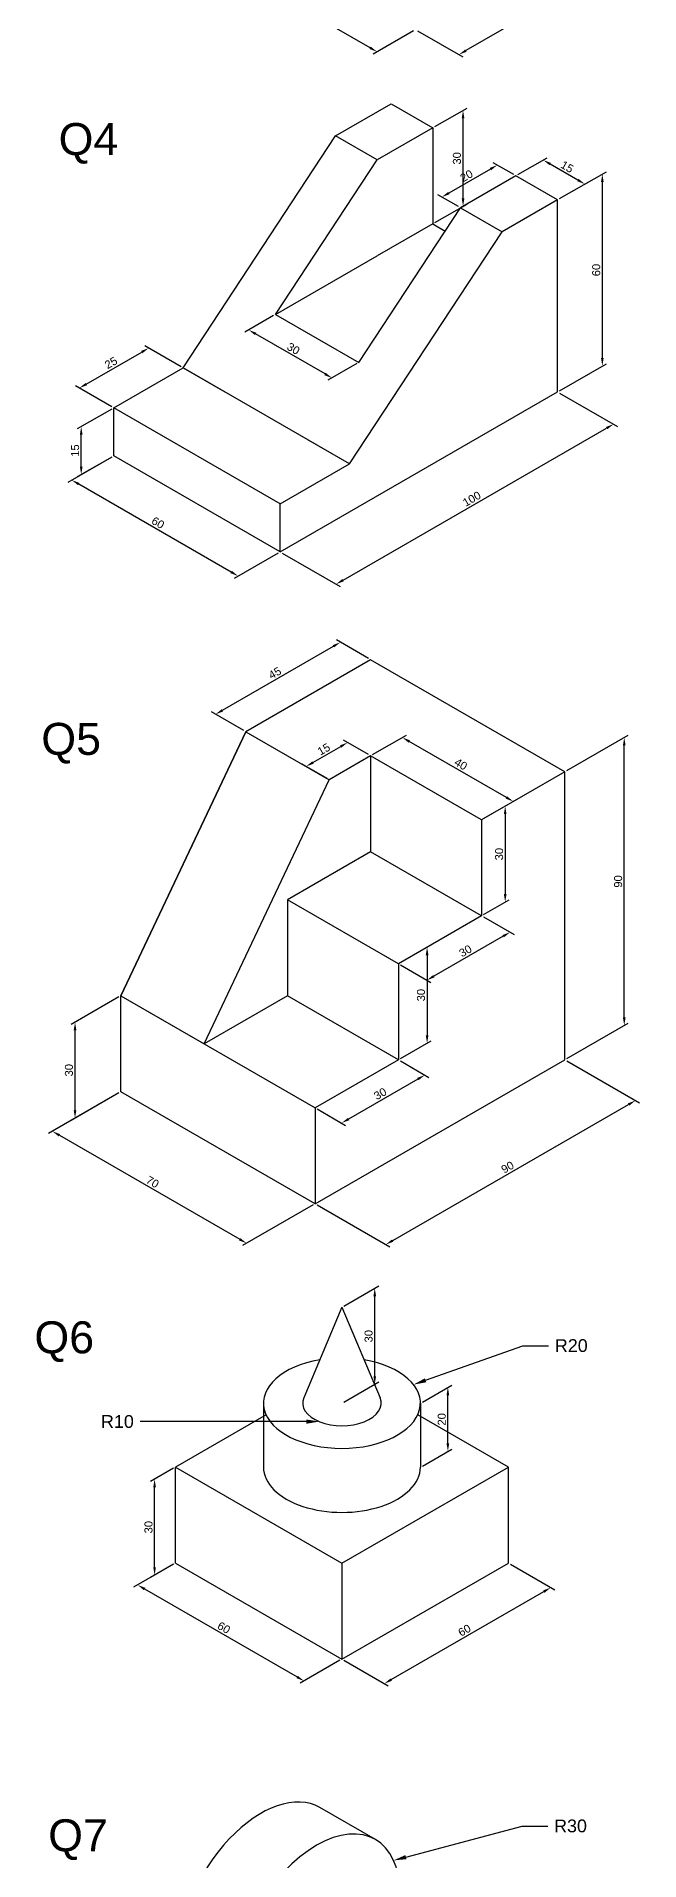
# Model space of a CAD drawing. Header units: millimetres. Extents: x 137 to 7220, y 7466 to 9893.
# Drawn here: x 3535 to 3723, y 8459 to 9029 of the extents above; entities that cross this region are included whole.
import ezdxf
from ezdxf import colors
from ezdxf.entities.mleader import LeaderData, LeaderLine
from ezdxf.math import Vec2, Vec3

# ---------------------------------------------------------------- set-up
doc = ezdxf.new("R2010")
doc.units = ezdxf.units.MM
doc.header["$PDMODE"] = 35
doc.header["$PDSIZE"] = 3
doc.layers.add('Dimensions', color=1, linetype='Continuous')
doc.layers.add('Text', color=7, linetype='Continuous')
doc.layers.add('Object', color=7, linetype='Continuous', lineweight=30)
doc.styles.get("Standard").update_dxf_attribs({"font": 'arial.ttf'})
doc.dimstyles.new('ISO-25', dxfattribs={"dimtxt": 2.5, "dimasz": 2.5, "dimexe": 1.25, "dimexo": 0.625, "dimtad": 1, "dimdec": 0, "dimtxsty": 'Standard', "dimcen": 2.5, "dimadec": 0, "dimazin": 0, "dimtfac": 1, "dimtdec": 0, "dimtmove": 0, "dimatfit": 3, "dimfxl": 1, "dimarcsym": 0})

# ---------------------------------------------------------------- blocks, each defined once
blk = doc.blocks.new('*D963')
at = {"layer": 'Defpoints', "color": 0, "transparency": 16777216}
for p in [(3705.23, 9061.2), (3653.27, 9031.2), (3666.83, 9023.37)]:
    blk.add_point(p, dxfattribs=at)
at = {"layer": 'Dimensions', "color": 0, "lineweight": -2, "transparency": 16777216}
for p, q in [((3705.86, 9060.84), (3720.04, 9052.65)), ((3716.62, 9052.12), (3668.99, 9024.62)), ((3653.89, 9030.84), (3668.08, 9022.65))]:
    blk.add_line(p, q, dxfattribs=at)
at = {"layer": 'Dimensions', "color": 0, "transparency": 16777216}
for points in [[(3716.41, 9052.48), (3716.83, 9051.76), (3718.79, 9053.37)], [(3668.78, 9024.98), (3669.2, 9024.26), (3666.83, 9023.37)]]:
    blk.add_solid(points, dxfattribs=at)
at = {"layer": 'Dimensions', "color": 0, "transparency": 16777216, "insert": (3691.86, 9040.02), "char_height": 2.5, "attachment_point": 5, "rotation": 30}
blk.add_mtext('60', dxfattribs=at)
blk = doc.blocks.new('*D964')
at = {"layer": 'Defpoints', "color": 0, "transparency": 16777216}
for p in [(3575.33, 9076.2), (3563.31, 9069.26), (3653.27, 9031.2)]:
    blk.add_point(p, dxfattribs=at)
at = {"layer": 'Dimensions', "color": 0, "lineweight": -2, "transparency": 16777216}
for p, q in [((3574.7, 9075.84), (3562.06, 9068.54)), ((3639.09, 9025.51), (3565.48, 9068.01)), ((3652.64, 9030.84), (3640.01, 9023.54))]:
    blk.add_line(p, q, dxfattribs=at)
at = {"layer": 'Dimensions', "color": 0, "transparency": 16777216}
for points in [[(3565.69, 9068.37), (3565.27, 9067.65), (3563.31, 9069.26)], [(3639.3, 9025.87), (3638.88, 9025.15), (3641.26, 9024.26)]]:
    blk.add_solid(points, dxfattribs=at)
at = {"layer": 'Dimensions', "color": 0, "transparency": 16777216, "insert": (3603.24, 9048.41), "char_height": 2.5, "attachment_point": 5, "rotation": 330}
blk.add_mtext('90', dxfattribs=at)
blk = doc.blocks.new('*D968')
at = {"layer": 'Defpoints', "color": 0, "transparency": 16777216}
for p in [(3697.61, 8917.99), (3715.09, 8907.9), (3611.01, 8867.99)]:
    blk.add_point(p, dxfattribs=at)
at = {"layer": 'Dimensions', "color": 0, "lineweight": -2, "transparency": 16777216}
for p, q in [((3698.23, 8917.63), (3716.34, 8907.18)), ((3630.65, 8859.15), (3712.92, 8906.65)), ((3611.63, 8867.63), (3629.73, 8857.18))]:
    blk.add_line(p, q, dxfattribs=at)
at = {"layer": 'Dimensions', "color": 0, "transparency": 16777216}
for points in [[(3712.71, 8907.02), (3713.13, 8906.29), (3715.09, 8907.9)], [(3630.44, 8859.52), (3630.86, 8858.79), (3628.48, 8857.9)]]:
    blk.add_solid(points, dxfattribs=at)
at = {"layer": 'Dimensions', "color": 0, "transparency": 16777216, "insert": (3670.83, 8884.55), "char_height": 2.5, "attachment_point": 5, "rotation": 30}
blk.add_mtext('100', dxfattribs=at)
blk = doc.blocks.new('*D969')
at = {"layer": 'Defpoints', "color": 0, "transparency": 16777216}
for p in [(3559.05, 8897.99), (3545.94, 8890.43), (3611.01, 8867.99)]:
    blk.add_point(p, dxfattribs=at)
at = {"layer": 'Dimensions', "color": 0, "lineweight": -2, "transparency": 16777216}
for p, q in [((3558.42, 8897.63), (3544.69, 8889.71)), ((3595.74, 8861.68), (3548.11, 8889.18)), ((3610.38, 8867.63), (3596.65, 8859.71))]:
    blk.add_line(p, q, dxfattribs=at)
at = {"layer": 'Dimensions', "color": 0, "transparency": 16777216}
for points in [[(3548.31, 8889.54), (3547.9, 8888.82), (3545.94, 8890.43)], [(3595.95, 8862.04), (3595.53, 8861.32), (3597.9, 8860.43)]]:
    blk.add_solid(points, dxfattribs=at)
at = {"layer": 'Dimensions', "color": 0, "transparency": 16777216, "insert": (3572.87, 8877.08), "char_height": 2.5, "attachment_point": 5, "rotation": 330}
blk.add_mtext('60', dxfattribs=at)
blk = doc.blocks.new('*D970')
at = {"layer": 'Defpoints', "color": 0, "transparency": 16777216}
for p in [(3559.05, 8912.99), (3548.9, 8907.14), (3559.05, 8897.99)]:
    blk.add_point(p, dxfattribs=at)
at = {"layer": 'Dimensions', "color": 0, "lineweight": -2, "transparency": 16777216}
for p, q in [((3558.42, 8912.63), (3547.65, 8906.42)), ((3548.9, 8894.64), (3548.9, 8904.64)), ((3558.42, 8897.63), (3547.65, 8891.42))]:
    blk.add_line(p, q, dxfattribs=at)
at = {"layer": 'Dimensions', "color": 0, "transparency": 16777216}
for points in [[(3548.49, 8904.64), (3549.32, 8904.64), (3548.9, 8907.14)], [(3548.49, 8894.64), (3549.32, 8894.64), (3548.9, 8892.14)]]:
    blk.add_solid(points, dxfattribs=at)
at = {"layer": 'Dimensions', "color": 0, "transparency": 16777216, "insert": (3547, 8899.64), "char_height": 2.5, "attachment_point": 5, "rotation": 90}
blk.add_mtext('15', dxfattribs=at)
blk = doc.blocks.new('*D971')
at = {"layer": 'Defpoints', "color": 0, "transparency": 16777216}
for p in [(3569.98, 8931.68), (3580.7, 8925.49), (3559.05, 8912.99)]:
    blk.add_point(p, dxfattribs=at)
at = {"layer": 'Dimensions', "color": 0, "lineweight": -2, "transparency": 16777216}
for p, q in [((3580.07, 8925.86), (3568.73, 8932.4)), ((3550.5, 8920.43), (3567.82, 8930.43)), ((3558.42, 8913.36), (3547.08, 8919.9))]:
    blk.add_line(p, q, dxfattribs=at)
at = {"layer": 'Dimensions', "color": 0, "transparency": 16777216}
for points in [[(3567.61, 8930.79), (3568.03, 8930.07), (3569.98, 8931.68)], [(3550.29, 8920.79), (3550.71, 8920.07), (3548.33, 8919.18)]]:
    blk.add_solid(points, dxfattribs=at)
at = {"layer": 'Dimensions', "color": 0, "transparency": 16777216, "insert": (3558.21, 8927.08), "char_height": 2.5, "attachment_point": 5, "rotation": 30}
blk.add_mtext('25', dxfattribs=at)
blk = doc.blocks.new('*D972')
at = {"layer": 'Defpoints', "color": 0, "transparency": 16777216}
for p in [(3711.58, 8986.06), (3697.61, 8977.99), (3697.61, 8917.99)]:
    blk.add_point(p, dxfattribs=at)
at = {"layer": 'Dimensions', "color": 0, "lineweight": -2, "transparency": 16777216}
for p, q in [((3698.23, 8978.36), (3712.83, 8986.78)), ((3711.58, 8928.56), (3711.58, 8983.56)), ((3698.23, 8918.36), (3712.83, 8926.78))]:
    blk.add_line(p, q, dxfattribs=at)
at = {"layer": 'Dimensions', "color": 0, "transparency": 16777216}
for points in [[(3711.16, 8983.56), (3711.99, 8983.56), (3711.58, 8986.06)], [(3711.16, 8928.56), (3711.99, 8928.56), (3711.58, 8926.06)]]:
    blk.add_solid(points, dxfattribs=at)
at = {"layer": 'Dimensions', "color": 0, "transparency": 16777216, "insert": (3709.68, 8956.06), "char_height": 2.5, "attachment_point": 5, "rotation": 90}
blk.add_mtext('60', dxfattribs=at)
blk = doc.blocks.new('*D973')
at = {"layer": 'Defpoints', "color": 0, "transparency": 16777216}
for p in [(3693.15, 8990.42), (3684.62, 8985.49), (3697.61, 8977.99)]:
    blk.add_point(p, dxfattribs=at)
at = {"layer": 'Dimensions', "color": 0, "lineweight": -2, "transparency": 16777216}
for p, q in [((3685.24, 8985.86), (3694.4, 8991.14)), ((3703.98, 8984.17), (3695.32, 8989.17)), ((3698.23, 8978.36), (3707.39, 8983.64))]:
    blk.add_line(p, q, dxfattribs=at)
at = {"layer": 'Dimensions', "color": 0, "transparency": 16777216}
for points in [[(3695.52, 8989.53), (3695.11, 8988.81), (3693.15, 8990.42)], [(3704.18, 8984.53), (3703.77, 8983.81), (3706.14, 8982.92)]]:
    blk.add_solid(points, dxfattribs=at)
at = {"layer": 'Dimensions', "color": 0, "transparency": 16777216, "insert": (3700.6, 8988.32), "char_height": 2.5, "attachment_point": 5, "rotation": 330}
blk.add_mtext('15', dxfattribs=at)
blk = doc.blocks.new('*D974')
at = {"layer": 'Defpoints', "color": 0, "transparency": 16777216}
for p in [(3684.62, 8985.49), (3661.48, 8978.85), (3667.3, 8975.49)]:
    blk.add_point(p, dxfattribs=at)
at = {"layer": 'Dimensions', "color": 0, "lineweight": -2, "transparency": 16777216}
for p, q in [((3683.99, 8985.86), (3677.55, 8989.57)), ((3676.64, 8987.6), (3663.65, 8980.1)), ((3666.67, 8975.86), (3660.23, 8979.57))]:
    blk.add_line(p, q, dxfattribs=at)
at = {"layer": 'Dimensions', "color": 0, "transparency": 16777216}
for points in [[(3676.43, 8987.96), (3676.85, 8987.24), (3678.8, 8988.85)], [(3663.44, 8980.46), (3663.86, 8979.74), (3661.48, 8978.85)]]:
    blk.add_solid(points, dxfattribs=at)
at = {"layer": 'Dimensions', "color": 0, "transparency": 16777216, "insert": (3669.19, 8985.5), "char_height": 2.5, "attachment_point": 5, "rotation": 30}
blk.add_mtext('20', dxfattribs=at)
blk = doc.blocks.new('*D975')
at = {"layer": 'Defpoints', "color": 0, "transparency": 16777216}
for p in [(3609.56, 8942.16), (3601.2, 8937.33), (3635.54, 8927.16)]:
    blk.add_point(p, dxfattribs=at)
at = {"layer": 'Dimensions', "color": 0, "lineweight": -2, "transparency": 16777216}
for p, q in [((3608.94, 8941.8), (3599.95, 8936.61)), ((3625.01, 8923.58), (3603.36, 8936.08)), ((3634.92, 8926.8), (3625.93, 8921.61))]:
    blk.add_line(p, q, dxfattribs=at)
at = {"layer": 'Dimensions', "color": 0, "transparency": 16777216}
for points in [[(3603.57, 8936.44), (3603.15, 8935.72), (3601.2, 8937.33)], [(3625.22, 8923.94), (3624.8, 8923.22), (3627.18, 8922.33)]]:
    blk.add_solid(points, dxfattribs=at)
at = {"layer": 'Dimensions', "color": 0, "transparency": 16777216, "insert": (3615.14, 8931.48), "char_height": 2.5, "attachment_point": 5, "rotation": 330}
blk.add_mtext('30', dxfattribs=at)
blk = doc.blocks.new('*D976')
at = {"layer": 'Defpoints', "color": 0, "transparency": 16777216}
for p in [(3668.1, 9005.96), (3658.64, 9000.49), (3658.64, 8970.49)]:
    blk.add_point(p, dxfattribs=at)
at = {"layer": 'Dimensions', "color": 0, "lineweight": -2, "transparency": 16777216}
for p, q in [((3659.26, 9000.86), (3669.35, 9006.68)), ((3668.1, 8978.46), (3668.1, 9003.46)), ((3659.26, 8970.86), (3669.35, 8976.68))]:
    blk.add_line(p, q, dxfattribs=at)
at = {"layer": 'Dimensions', "color": 0, "transparency": 16777216}
for points in [[(3667.68, 9003.46), (3668.51, 9003.46), (3668.1, 9005.96)], [(3667.68, 8978.46), (3668.51, 8978.46), (3668.1, 8975.96)]]:
    blk.add_solid(points, dxfattribs=at)
at = {"layer": 'Dimensions', "color": 0, "transparency": 16777216, "insert": (3666.19, 8990.96), "char_height": 2.5, "attachment_point": 5, "rotation": 90}
blk.add_mtext('30', dxfattribs=at)
blk = doc.blocks.new('*D977')
at = {"layer": 'Defpoints', "color": 0, "transparency": 16777216}
for p in [(3561.3, 8699.28), (3621.92, 8664.28), (3600.53, 8651.93)]:
    blk.add_point(p, dxfattribs=at)
at = {"layer": 'Dimensions', "color": 0, "lineweight": -2, "transparency": 16777216}
for p, q in [((3560.68, 8698.92), (3538.66, 8686.21)), ((3542.08, 8685.68), (3598.37, 8653.18)), ((3621.3, 8663.92), (3599.28, 8651.21))]:
    blk.add_line(p, q, dxfattribs=at)
at = {"layer": 'Dimensions', "color": 0, "transparency": 16777216}
for points in [[(3542.28, 8686.04), (3541.87, 8685.32), (3539.91, 8686.93)], [(3598.58, 8653.54), (3598.16, 8652.82), (3600.53, 8651.93)]]:
    blk.add_solid(points, dxfattribs=at)
at = {"layer": 'Dimensions', "color": 0, "transparency": 16777216, "insert": (3571.17, 8671.07), "char_height": 2.5, "attachment_point": 5, "rotation": 330}
blk.add_mtext('70', dxfattribs=at)
blk = doc.blocks.new('*D978')
at = {"layer": 'Defpoints', "color": 0, "transparency": 16777216}
for p in [(3561.3, 8729.28), (3546.98, 8721.01), (3561.3, 8699.28)]:
    blk.add_point(p, dxfattribs=at)
at = {"layer": 'Dimensions', "color": 0, "lineweight": -2, "transparency": 16777216}
for p, q in [((3560.68, 8728.92), (3545.73, 8720.29)), ((3546.98, 8693.51), (3546.98, 8718.51)), ((3560.68, 8698.92), (3545.73, 8690.29))]:
    blk.add_line(p, q, dxfattribs=at)
at = {"layer": 'Dimensions', "color": 0, "transparency": 16777216}
for points in [[(3546.56, 8718.51), (3547.39, 8718.51), (3546.98, 8721.01)], [(3546.56, 8693.51), (3547.39, 8693.51), (3546.98, 8691.01)]]:
    blk.add_solid(points, dxfattribs=at)
at = {"layer": 'Dimensions', "color": 0, "transparency": 16777216, "insert": (3545.08, 8706.01), "char_height": 2.5, "attachment_point": 5, "rotation": 90}
blk.add_mtext('30', dxfattribs=at)
blk = doc.blocks.new('*D979')
at = {"layer": 'Defpoints', "color": 0, "transparency": 16777216}
for p in [(3699.87, 8709.28), (3721.93, 8696.54), (3621.92, 8664.28)]:
    blk.add_point(p, dxfattribs=at)
at = {"layer": 'Dimensions', "color": 0, "lineweight": -2, "transparency": 16777216}
for p, q in [((3700.49, 8708.92), (3723.18, 8695.82)), ((3646.15, 8652.79), (3719.76, 8695.29)), ((3622.55, 8663.92), (3645.23, 8650.82))]:
    blk.add_line(p, q, dxfattribs=at)
at = {"layer": 'Dimensions', "color": 0, "transparency": 16777216}
for points in [[(3719.55, 8695.65), (3719.97, 8694.93), (3721.93, 8696.54)], [(3645.94, 8653.15), (3646.36, 8652.43), (3643.98, 8651.54)]]:
    blk.add_solid(points, dxfattribs=at)
at = {"layer": 'Dimensions', "color": 0, "transparency": 16777216, "insert": (3682, 8675.69), "char_height": 2.5, "attachment_point": 5, "rotation": 30}
blk.add_mtext('90', dxfattribs=at)
blk = doc.blocks.new('*D980')
at = {"layer": 'Defpoints', "color": 0, "transparency": 16777216}
for p in [(3718.42, 8809.99), (3699.87, 8799.28), (3699.87, 8709.28)]:
    blk.add_point(p, dxfattribs=at)
at = {"layer": 'Dimensions', "color": 0, "lineweight": -2, "transparency": 16777216}
for p, q in [((3700.49, 8799.64), (3719.67, 8810.71)), ((3718.42, 8722.49), (3718.42, 8807.49)), ((3700.49, 8709.64), (3719.67, 8720.71))]:
    blk.add_line(p, q, dxfattribs=at)
at = {"layer": 'Dimensions', "color": 0, "transparency": 16777216}
for points in [[(3718.01, 8807.49), (3718.84, 8807.49), (3718.42, 8809.99)], [(3718.01, 8722.49), (3718.84, 8722.49), (3718.42, 8719.99)]]:
    blk.add_solid(points, dxfattribs=at)
at = {"layer": 'Dimensions', "color": 0, "transparency": 16777216, "insert": (3716.52, 8764.99), "char_height": 2.5, "attachment_point": 5, "rotation": 90}
blk.add_mtext('90', dxfattribs=at)
blk = doc.blocks.new('*D981')
at = {"layer": 'Defpoints', "color": 0, "transparency": 16777216}
for p in [(3649.15, 8809.99), (3639.25, 8804.28), (3673.89, 8784.28)]:
    blk.add_point(p, dxfattribs=at)
at = {"layer": 'Dimensions', "color": 0, "lineweight": -2, "transparency": 16777216}
for p, q in [((3639.87, 8804.64), (3650.4, 8810.72)), ((3681.62, 8791.24), (3651.31, 8808.74)), ((3674.51, 8784.64), (3685.04, 8790.72))]:
    blk.add_line(p, q, dxfattribs=at)
at = {"layer": 'Dimensions', "color": 0, "transparency": 16777216}
for points in [[(3651.52, 8809.1), (3651.1, 8808.38), (3649.15, 8809.99)], [(3681.83, 8791.6), (3681.41, 8790.88), (3683.79, 8789.99)]]:
    blk.add_solid(points, dxfattribs=at)
at = {"layer": 'Dimensions', "color": 0, "transparency": 16777216, "insert": (3667.42, 8801.64), "char_height": 2.5, "attachment_point": 5, "rotation": 330}
blk.add_mtext('40', dxfattribs=at)
blk = doc.blocks.new('*D982')
at = {"layer": 'Defpoints', "color": 0, "transparency": 16777216}
for p in [(3673.89, 8784.28), (3681.26, 8758.53), (3673.89, 8754.28)]:
    blk.add_point(p, dxfattribs=at)
at = {"layer": 'Dimensions', "color": 0, "lineweight": -2, "transparency": 16777216}
for p, q in [((3674.51, 8784.64), (3682.51, 8789.26)), ((3681.26, 8786.03), (3681.26, 8761.03)), ((3674.51, 8754.64), (3682.51, 8759.26))]:
    blk.add_line(p, q, dxfattribs=at)
at = {"layer": 'Dimensions', "color": 0, "transparency": 16777216}
for points in [[(3680.84, 8786.03), (3681.67, 8786.03), (3681.26, 8788.53)], [(3680.84, 8761.03), (3681.67, 8761.03), (3681.26, 8758.53)]]:
    blk.add_solid(points, dxfattribs=at)
at = {"layer": 'Dimensions', "color": 0, "transparency": 16777216, "insert": (3679.36, 8773.53), "char_height": 2.5, "attachment_point": 5, "rotation": 90}
blk.add_mtext('30', dxfattribs=at)
blk = doc.blocks.new('*D983')
at = {"layer": 'Defpoints', "color": 0, "transparency": 16777216}
for p in [(3673.89, 8754.28), (3647.91, 8739.28), (3656.81, 8734.14)]:
    blk.add_point(p, dxfattribs=at)
at = {"layer": 'Dimensions', "color": 0, "lineweight": -2, "transparency": 16777216}
for p, q in [((3674.51, 8753.92), (3684.04, 8748.41)), ((3680.63, 8747.89), (3658.98, 8735.39)), ((3648.53, 8738.92), (3658.06, 8733.41))]:
    blk.add_line(p, q, dxfattribs=at)
at = {"layer": 'Dimensions', "color": 0, "transparency": 16777216}
for points in [[(3680.42, 8748.25), (3680.84, 8747.53), (3682.79, 8749.14)], [(3658.77, 8735.75), (3659.18, 8735.03), (3656.81, 8734.14)]]:
    blk.add_solid(points, dxfattribs=at)
at = {"layer": 'Dimensions', "color": 0, "transparency": 16777216, "insert": (3668.85, 8743.28), "char_height": 2.5, "attachment_point": 5, "rotation": 30}
blk.add_mtext('30', dxfattribs=at)
blk = doc.blocks.new('*D984')
at = {"layer": 'Defpoints', "color": 0, "transparency": 16777216}
for p in [(3647.91, 8739.28), (3656.88, 8714.46), (3647.91, 8709.28)]:
    blk.add_point(p, dxfattribs=at)
at = {"layer": 'Dimensions', "color": 0, "lineweight": -2, "transparency": 16777216}
for p, q in [((3648.53, 8739.64), (3658.13, 8745.18)), ((3656.88, 8741.96), (3656.88, 8716.96)), ((3648.53, 8709.64), (3658.13, 8715.18))]:
    blk.add_line(p, q, dxfattribs=at)
at = {"layer": 'Dimensions', "color": 0, "transparency": 16777216}
for points in [[(3656.46, 8741.96), (3657.3, 8741.96), (3656.88, 8744.46)], [(3656.46, 8716.96), (3657.3, 8716.96), (3656.88, 8714.46)]]:
    blk.add_solid(points, dxfattribs=at)
at = {"layer": 'Dimensions', "color": 0, "transparency": 16777216, "insert": (3654.98, 8729.46), "char_height": 2.5, "attachment_point": 5, "rotation": 90}
blk.add_mtext('30', dxfattribs=at)
blk = doc.blocks.new('*D985')
at = {"layer": 'Defpoints', "color": 0, "transparency": 16777216}
for p in [(3647.91, 8709.28), (3621.92, 8694.28), (3630.2, 8689.5)]:
    blk.add_point(p, dxfattribs=at)
at = {"layer": 'Dimensions', "color": 0, "lineweight": -2, "transparency": 16777216}
for p, q in [((3648.53, 8708.92), (3657.43, 8703.78)), ((3654.02, 8703.25), (3632.37, 8690.75)), ((3622.55, 8693.92), (3631.45, 8688.78))]:
    blk.add_line(p, q, dxfattribs=at)
at = {"layer": 'Dimensions', "color": 0, "transparency": 16777216}
for points in [[(3653.81, 8703.61), (3654.22, 8702.89), (3656.18, 8704.5)], [(3632.16, 8691.11), (3632.57, 8690.39), (3630.2, 8689.5)]]:
    blk.add_solid(points, dxfattribs=at)
at = {"layer": 'Dimensions', "color": 0, "transparency": 16777216, "insert": (3642.24, 8698.65), "char_height": 2.5, "attachment_point": 5, "rotation": 30}
blk.add_mtext('30', dxfattribs=at)
blk = doc.blocks.new('*D986')
at = {"layer": 'Defpoints', "color": 0, "transparency": 16777216}
for p in [(3632.08, 8808.42), (3639.25, 8804.28), (3626.26, 8796.78)]:
    blk.add_point(p, dxfattribs=at)
at = {"layer": 'Dimensions', "color": 0, "lineweight": -2, "transparency": 16777216}
for p, q in [((3621.25, 8802.17), (3629.91, 8807.17)), ((3638.62, 8804.64), (3630.83, 8809.14)), ((3625.63, 8797.14), (3617.84, 8801.64))]:
    blk.add_line(p, q, dxfattribs=at)
at = {"layer": 'Dimensions', "color": 0, "transparency": 16777216}
for points in [[(3629.71, 8807.53), (3630.12, 8806.8), (3632.08, 8808.42)], [(3621.05, 8802.53), (3621.46, 8801.8), (3619.09, 8800.92)]]:
    blk.add_solid(points, dxfattribs=at)
at = {"layer": 'Dimensions', "color": 0, "transparency": 16777216, "insert": (3624.63, 8806.31), "char_height": 2.5, "attachment_point": 5, "rotation": 30}
blk.add_mtext('15', dxfattribs=at)
blk = doc.blocks.new('*D987')
at = {"layer": 'Defpoints', "color": 0, "transparency": 16777216}
for p in [(3629.8, 8839.73), (3639.25, 8834.28), (3600.27, 8811.78)]:
    blk.add_point(p, dxfattribs=at)
at = {"layer": 'Dimensions', "color": 0, "lineweight": -2, "transparency": 16777216}
for p, q in [((3592.99, 8818.48), (3627.63, 8838.48)), ((3638.62, 8834.64), (3628.55, 8840.45)), ((3599.65, 8812.14), (3589.58, 8817.95))]:
    blk.add_line(p, q, dxfattribs=at)
at = {"layer": 'Dimensions', "color": 0, "transparency": 16777216}
for points in [[(3627.42, 8838.84), (3627.84, 8838.12), (3629.8, 8839.73)], [(3592.78, 8818.84), (3593.2, 8818.12), (3590.83, 8817.23)]]:
    blk.add_solid(points, dxfattribs=at)
at = {"layer": 'Dimensions', "color": 0, "transparency": 16777216, "insert": (3609.36, 8830.12), "char_height": 2.5, "attachment_point": 5, "rotation": 30}
blk.add_mtext('45', dxfattribs=at)
blk = doc.blocks.new('*D988')
at = {"layer": 'Defpoints', "color": 0, "transparency": 16777216}
for p in [(3682.25, 8551.97), (3695.49, 8544.33), (3630.29, 8521.97)]:
    blk.add_point(p, dxfattribs=at)
at = {"layer": 'Dimensions', "color": 0, "lineweight": -2, "transparency": 16777216}
for p, q in [((3682.88, 8551.61), (3696.74, 8543.61)), ((3645.69, 8515.58), (3693.32, 8543.08)), ((3630.92, 8521.61), (3644.77, 8513.61))]:
    blk.add_line(p, q, dxfattribs=at)
at = {"layer": 'Dimensions', "color": 0, "transparency": 16777216}
for points in [[(3693.11, 8543.45), (3693.53, 8542.72), (3695.49, 8544.33)], [(3645.48, 8515.95), (3645.9, 8515.22), (3643.52, 8514.33)]]:
    blk.add_solid(points, dxfattribs=at)
at = {"layer": 'Dimensions', "color": 0, "transparency": 16777216, "insert": (3668.55, 8530.98), "char_height": 2.5, "attachment_point": 5, "rotation": 30}
blk.add_mtext('60', dxfattribs=at)
blk = doc.blocks.new('*D989')
at = {"layer": 'Defpoints', "color": 0, "transparency": 16777216}
for p in [(3578.33, 8551.97), (3630.29, 8521.97), (3618.47, 8515.15)]:
    blk.add_point(p, dxfattribs=at)
at = {"layer": 'Dimensions', "color": 0, "lineweight": -2, "transparency": 16777216}
for p, q in [((3577.71, 8551.61), (3565.26, 8544.42)), ((3568.67, 8543.9), (3616.3, 8516.4)), ((3629.67, 8521.61), (3617.22, 8514.42))]:
    blk.add_line(p, q, dxfattribs=at)
at = {"layer": 'Dimensions', "color": 0, "transparency": 16777216}
for points in [[(3568.88, 8544.26), (3568.46, 8543.54), (3566.51, 8545.15)], [(3616.51, 8516.76), (3616.1, 8516.04), (3618.47, 8515.15)]]:
    blk.add_solid(points, dxfattribs=at)
at = {"layer": 'Dimensions', "color": 0, "transparency": 16777216, "insert": (3593.44, 8531.79), "char_height": 2.5, "attachment_point": 5, "rotation": 330}
blk.add_mtext('60', dxfattribs=at)
blk = doc.blocks.new('*D990')
at = {"layer": 'Defpoints', "color": 0, "transparency": 16777216}
for p in [(3578.33, 8581.97), (3571.81, 8578.21), (3578.33, 8551.97)]:
    blk.add_point(p, dxfattribs=at)
at = {"layer": 'Dimensions', "color": 0, "lineweight": -2, "transparency": 16777216}
for p, q in [((3577.71, 8581.61), (3570.56, 8577.49)), ((3571.81, 8550.71), (3571.81, 8575.71)), ((3577.71, 8551.61), (3570.56, 8547.49))]:
    blk.add_line(p, q, dxfattribs=at)
at = {"layer": 'Dimensions', "color": 0, "transparency": 16777216}
for points in [[(3571.4, 8575.71), (3572.23, 8575.71), (3571.81, 8578.21)], [(3571.4, 8550.71), (3572.23, 8550.71), (3571.81, 8548.21)]]:
    blk.add_solid(points, dxfattribs=at)
at = {"layer": 'Dimensions', "color": 0, "transparency": 16777216, "insert": (3569.91, 8563.21), "char_height": 2.5, "attachment_point": 5, "rotation": 90}
blk.add_mtext('30', dxfattribs=at)
blk = doc.blocks.new('*D991')
at = {"layer": 'Defpoints', "color": 0, "transparency": 16777216}
for p in [(3640.54, 8637.89), (3630.29, 8631.97), (3630.29, 8601.97)]:
    blk.add_point(p, dxfattribs=at)
at = {"layer": 'Dimensions', "color": 0, "lineweight": -2, "transparency": 16777216}
for p, q in [((3630.92, 8632.33), (3641.79, 8638.61)), ((3640.54, 8610.39), (3640.54, 8635.39)), ((3630.92, 8602.33), (3641.79, 8608.61))]:
    blk.add_line(p, q, dxfattribs=at)
at = {"layer": 'Dimensions', "color": 0, "transparency": 16777216}
for points in [[(3640.12, 8635.39), (3640.95, 8635.39), (3640.54, 8637.89)], [(3640.12, 8610.39), (3640.95, 8610.39), (3640.54, 8607.89)]]:
    blk.add_solid(points, dxfattribs=at)
at = {"layer": 'Dimensions', "color": 0, "transparency": 16777216, "insert": (3638.63, 8622.89), "char_height": 2.5, "attachment_point": 5, "rotation": 90}
blk.add_mtext('30', dxfattribs=at)
blk = doc.blocks.new('*D992')
at = {"layer": 'Defpoints', "color": 0, "transparency": 16777216}
for p in [(3663.36, 8606.92), (3654.79, 8601.97), (3654.79, 8581.97)]:
    blk.add_point(p, dxfattribs=at)
at = {"layer": 'Dimensions', "color": 0, "lineweight": -2, "transparency": 16777216}
for p, q in [((3655.41, 8602.33), (3664.61, 8607.64)), ((3663.36, 8589.42), (3663.36, 8604.42)), ((3655.41, 8582.33), (3664.61, 8587.64))]:
    blk.add_line(p, q, dxfattribs=at)
at = {"layer": 'Dimensions', "color": 0, "transparency": 16777216}
for points in [[(3662.94, 8604.42), (3663.78, 8604.42), (3663.36, 8606.92)], [(3662.94, 8589.42), (3663.78, 8589.42), (3663.36, 8586.92)]]:
    blk.add_solid(points, dxfattribs=at)
at = {"layer": 'Dimensions', "color": 0, "transparency": 16777216, "insert": (3661.46, 8596.92), "char_height": 2.5, "attachment_point": 5, "rotation": 90}
blk.add_mtext('20', dxfattribs=at)

msp = doc.modelspace()

# ---------------------------------------------------------------- linework, layer by layer
at = {"layer": 'Object'}
for p, q in [((3628.328, 8997.994), (3645.648, 9007.994)), ((3645.648, 9007.994), (3658.639, 9000.494)), ((3658.639, 9000.494), (3641.318, 8990.494)), ((3658.639, 9000.494), (3658.639, 8970.494)), ((3580.696, 8925.494), (3628.328, 8997.994)), ((3641.318, 8990.494), (3628.328, 8997.994)), ((3609.564, 8942.161), (3641.318, 8990.494)), ((3684.619, 8985.494), (3667.299, 8975.494)), ((3697.61, 8977.994), (3684.619, 8985.494)), ((3697.61, 8977.994), (3680.289, 8967.994)), ((3697.61, 8917.994), (3697.61, 8977.994)), ((3635.545, 8927.161), (3667.299, 8975.494)), ((3667.299, 8975.494), (3680.289, 8967.994)), ((3632.658, 8895.494), (3680.289, 8967.994)), ((3658.639, 8970.494), (3641.318, 8960.494)), ((3658.639, 8970.494), (3662.536, 8968.244)), ((3609.564, 8942.161), (3641.318, 8960.494)), ((3609.564, 8942.161), (3635.545, 8927.161)), ((3559.046, 8912.994), (3580.696, 8925.494)), ((3632.658, 8895.494), (3580.696, 8925.494)), ((3580.696, 8925.494), (3593.687, 8917.994)), ((3611.007, 8867.994), (3697.61, 8917.994)), ((3559.046, 8897.994), (3559.046, 8912.994)), ((3611.007, 8882.994), (3559.046, 8912.994)), ((3611.007, 8867.994), (3559.046, 8897.994)), ((3632.658, 8895.494), (3619.668, 8902.994)), ((3611.007, 8882.994), (3632.658, 8895.494)), ((3611.007, 8867.994), (3611.007, 8882.994)), ((3639.245, 8834.278), (3600.274, 8811.778)), ((3699.867, 8799.278), (3639.245, 8834.278)), ((3561.303, 8729.278), (3600.274, 8811.778)), ((3600.274, 8811.778), (3561.303, 8729.278)), ((3600.274, 8811.778), (3626.255, 8796.778)), ((3639.245, 8804.278), (3626.255, 8796.778)), ((3673.886, 8784.278), (3639.245, 8804.278)), ((3639.245, 8804.278), (3639.245, 8774.278)), ((3587.284, 8714.278), (3626.255, 8796.778)), ((3699.867, 8799.278), (3673.886, 8784.278)), ((3699.867, 8709.278), (3699.867, 8799.278)), ((3673.886, 8784.278), (3673.886, 8754.278)), ((3639.245, 8774.278), (3613.265, 8759.278)), ((3673.886, 8754.278), (3639.245, 8774.278)), ((3613.265, 8759.278), (3613.265, 8729.278)), ((3647.906, 8739.278), (3613.265, 8759.278)), ((3673.886, 8754.278), (3647.906, 8739.278)), ((3647.906, 8739.278), (3647.906, 8709.278)), ((3561.303, 8699.278), (3561.303, 8729.278)), ((3561.303, 8729.278), (3621.925, 8694.278)), ((3561.303, 8699.278), (3561.303, 8729.278)), ((3561.303, 8729.278), (3587.284, 8714.278)), ((3561.303, 8729.278), (3587.284, 8714.278)), ((3613.265, 8729.278), (3587.284, 8714.278)), ((3647.906, 8709.278), (3613.265, 8729.278)), ((3647.906, 8709.278), (3621.925, 8694.278)), ((3621.925, 8664.278), (3699.867, 8709.278)), ((3621.925, 8664.278), (3561.303, 8699.278)), ((3621.925, 8694.278), (3621.925, 8664.278)), ((3621.925, 8694.278), (3621.925, 8664.278)), ((3630.293, 8631.973), (3618.391, 8603.64)), ((3630.293, 8631.973), (3642.196, 8603.64)), ((3605.798, 8601.973), (3605.798, 8581.973)), ((3654.788, 8601.973), (3654.788, 8581.973)), ((3606.633, 8598.313), (3578.332, 8581.973)), ((3682.255, 8581.973), (3653.954, 8598.313)), ((3578.332, 8551.973), (3578.332, 8581.973)), ((3578.332, 8581.973), (3630.293, 8551.973)), ((3630.293, 8551.973), (3682.255, 8581.973)), ((3682.255, 8551.973), (3682.255, 8581.973)), ((3578.332, 8551.973), (3630.293, 8521.973)), ((3630.293, 8521.973), (3682.255, 8551.973)), ((3630.293, 8551.973), (3630.293, 8521.973)), ((3640.734, 8465.62), (3623.414, 8475.62))]:
    msp.add_line(p, q, dxfattribs=at)
for centre, major_axis, start_param, end_param in [((3630.293, 8601.973), (-24.495, 0), 4.9980466, 10.7099166), ((3630.293, 8601.973), (-12.247, 0), 6.0452442, 9.6627191), ((3630.293, 8581.973), (-24.495, 0), 6.2831853, 9.424778), ((3605.042, 8443.8), (-18.371, -31.82), 3.1415927, 5.4977871), ((3622.363, 8433.8), (-18.371, -31.82), 2.3561945, 5.4977871)]:
    msp.add_ellipse(centre, major_axis=major_axis, ratio=0.5773503, start_param=start_param, end_param=end_param, dxfattribs=at)

# ---------------------------------------------------------------- texts
at = {"layer": 'Text'}
for s, p in [('Q4', (3541.851, 8991.982)), ('Q5', (3536.446, 8804.548)), ('Q6', (3534.289, 8617.547)), ('Q7', (3538.597, 8461.931))]:
    msp.add_text(s, height=10, dxfattribs=at).set_placement(p)

# ---------------------------------------------------------------- dimensions: what is measured, and where the dimension line sits
at = {"layer": 'Dimensions'}
for p1, p2, distance, picture, middle in [((3653.269, 9031.198), (3575.326, 9076.198), 12.011, '*D964', (3603.237, 9048.41)), ((3705.23, 9061.198), (3653.269, 9031.198), 13.557, '*D963', (3691.855, 9040.018)), ((3684.619, 8985.494), (3667.299, 8975.494), -5.817, '*D974', (3669.192, 8985.499)), ((3697.61, 8977.994), (3684.619, 8985.494), -8.531, '*D973', (3700.597, 8988.317)), ((3635.545, 8927.161), (3609.564, 8942.161), 8.366, '*D975', (3615.139, 8931.478)), ((3559.046, 8912.994), (3580.696, 8925.494), 10.714, '*D971', (3558.207, 8927.077)), ((3611.007, 8867.994), (3697.61, 8917.994), -17.476, '*D968', (3670.834, 8884.551)), ((3611.007, 8867.994), (3559.046, 8897.994), 13.104, '*D969', (3572.873, 8877.075)), ((3600.274, 8811.778), (3639.245, 8834.278), 9.447, '*D987', (3609.364, 8830.125)), ((3626.255, 8796.778), (3639.245, 8804.278), 7.166, '*D986', (3624.633, 8806.313)), ((3673.886, 8784.278), (3639.245, 8804.278), -9.9, '*D981', (3667.417, 8801.641)), ((3673.886, 8754.278), (3647.906, 8739.278), 8.906, '*D983', (3668.85, 8743.284)), ((3647.906, 8739.278), (3647.906, 8709.278), 8.974, '*D984', (3654.977, 8729.459)), ((3621.925, 8664.278), (3699.867, 8709.278), -22.059, '*D979', (3682.005, 8675.689)), ((3647.906, 8709.278), (3621.925, 8694.278), 8.276, '*D985', (3642.24, 8698.648)), ((3561.303, 8699.278), (3621.925, 8664.278), -21.393, '*D977', (3571.172, 8671.074)), ((3654.788, 8581.973), (3654.788, 8601.973), -8.571, '*D992', (3661.458, 8596.922)), ((3578.332, 8551.973), (3630.293, 8521.973), -11.824, '*D989', (3593.439, 8531.793)), ((3630.293, 8521.973), (3682.255, 8551.973), -13.231, '*D988', (3668.554, 8530.981))]:
    dim = msp.add_aligned_dim(p1=p1, p2=p2, distance=distance, dimstyle='ISO-25', dxfattribs=at)
    dim.commit()
    dim.dimension.update_dxf_attribs({"geometry": picture, "text_midpoint": middle})
for base, p1, p2, picture, middle in [((3668.097, 9005.955), (3658.639, 8970.494), (3658.639, 9000.494), '*D976', (3666.195, 8990.955)), ((3711.577, 8986.058), (3697.61, 8917.994), (3697.61, 8977.994), '*D972', (3709.675, 8956.058)), ((3548.903, 8907.138), (3559.046, 8897.994), (3559.046, 8912.994), '*D970', (3547.001, 8899.638)), ((3718.424, 8809.992), (3699.867, 8709.278), (3699.867, 8799.278), '*D980', (3716.523, 8764.992)), ((3681.258, 8758.534), (3673.886, 8784.278), (3673.886, 8754.278), '*D982', (3679.355, 8773.534)), ((3546.978, 8721.008), (3561.303, 8699.278), (3561.303, 8729.278), '*D978', (3545.076, 8706.008)), ((3640.536, 8637.887), (3630.293, 8601.973), (3630.293, 8631.973), '*D991', (3638.633, 8622.887)), ((3571.814, 8578.21), (3578.332, 8551.973), (3578.332, 8581.973), '*D990', (3569.912, 8563.21))]:
    dim = msp.add_linear_dim(base=base, p1=p1, p2=p2, angle=90, dimstyle='ISO-25', dxfattribs=at)
    dim.commit()
    dim.dimension.update_dxf_attribs({"geometry": picture, "text_midpoint": middle})

# ---------------------------------------------------------------- leaders
ml = msp.add_multileader_mtext('Standard', dxfattribs=at)
ml.set_content('R20', color=256)
ml.set_leader_properties()
ml.build(insert=Vec2(0, 0))
ctx = ml.context
ctx.base_point, ctx.plane_origin = Vec3(3694.767, 8619.932), Vec3(3652.634, 8607.772)
notes = []
notes.append((ctx, [(0, (1, 1, 0), (3686.767, 8619.932), (1, 0), 8, [(0, [(3652.634, 8607.772)], 0, [])])]))
ctx.mtext.insert, ctx.mtext.flow_direction = Vec3(3696.767, 8621.967), 5
ml = msp.add_multileader_mtext('Standard', dxfattribs=at)
ml.set_content('R10', color=256)
ml.set_leader_properties()
ml.build(insert=Vec2(0, 0))
ctx = ml.context
ctx.base_point, ctx.plane_origin = Vec3(3553.784, 8596.209), Vec3(3623.199, 8596.209)
ctx.text_align_type = 2
notes.append((ctx, [(0, (1, 1, 0), (3575.329, 8596.209), (-1, 0), 8, [(0, [(3623.199, 8596.209)], 0, [])])]))
ctx.mtext.insert, ctx.mtext.alignment, ctx.mtext.flow_direction = Vec3(3565.329, 8598.243), 3, 5
ml = msp.add_multileader_mtext('Standard', dxfattribs=at)
ml.set_content('R30', color=256)
ml.set_leader_properties()
ml.build(insert=Vec2(0, 0))
ctx = ml.context
ctx.base_point, ctx.plane_origin = Vec3(3694.524, 8469.834), Vec3(3646.392, 8459.08)
notes.append((ctx, [(0, (1, 1, 0), (3686.524, 8469.834), (1, 0), 8, [(0, [(3646.392, 8459.08)], 0, [])])]))
ctx.mtext.insert, ctx.mtext.flow_direction = Vec3(3696.524, 8471.869), 5
for ctx, leaders in notes:
    for number, flags, end, landing, length, lines in leaders:
        leader = LeaderData()
        leader.index, (leader.has_last_leader_line, leader.has_dogleg_vector, leader.attachment_direction) = number, flags
        leader.last_leader_point, leader.dogleg_vector, leader.dogleg_length = Vec3(end), Vec3(landing), length
        for number, points, colour, breaks in lines:
            line = LeaderLine()
            line.index, line.vertices, line.color, line.breaks = number, Vec3.list(points), colors.encode_raw_color(colour), breaks
            leader.lines.append(line)
        ctx.leaders.append(leader)

doc.saveas('drawing.dxf')
